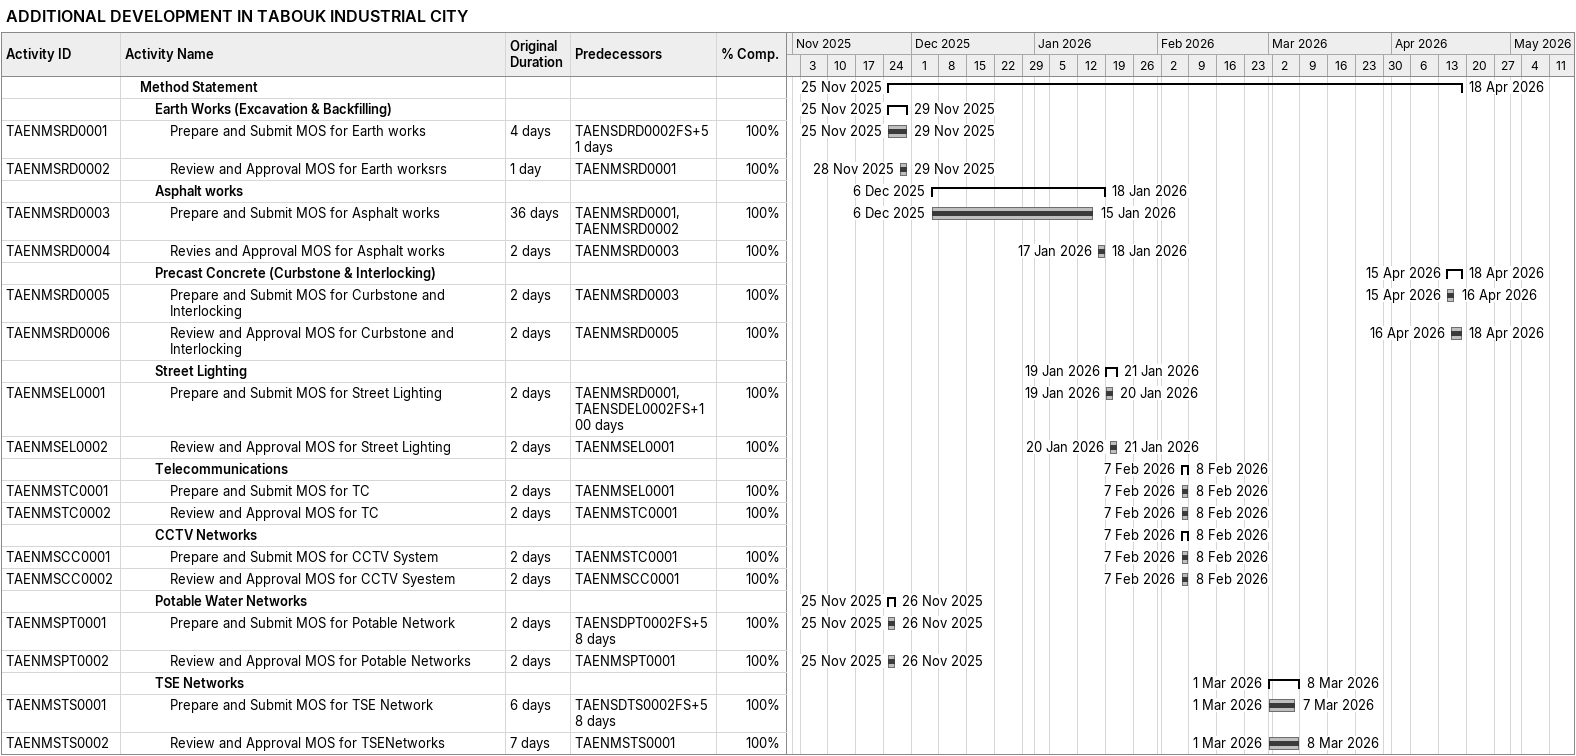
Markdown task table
ADDITIONAL DEVELOPMENT IN TABOUK INDUSTRIAL CITY

| ID | Level | Task | Original duration | Start | Finish | Predecessors | % complete |
|---|---|---|---|---|---|---|---|
|  | 2 | **Method Statement** |  | 2025-11-25 | 2026-04-18 |  |  |
|  | 3 | **Earth Works (Excavation & Backfilling)** |  | 2025-11-25 | 2025-11-29 |  |  |
| TAENMSRD0001 | 4 | Prepare and Submit MOS for Earth works | 4d | 2025-11-25 | 2025-11-29 | TAENSDRD0002FS+51d | 100 |
| TAENMSRD0002 | 4 | Review and Approval MOS for Earth worksrs | 1d | 2025-11-28 | 2025-11-29 | TAENMSRD0001 | 100 |
|  | 3 | **Asphalt works** |  | 2025-12-06 | 2026-01-18 |  |  |
| TAENMSRD0003 | 4 | Prepare and Submit MOS for Asphalt works | 36d | 2025-12-06 | 2026-01-15 | TAENMSRD0001, TAENMSRD0002 | 100 |
| TAENMSRD0004 | 4 | Revies and Approval MOS for Asphalt works | 2d | 2026-01-17 | 2026-01-18 | TAENMSRD0003 | 100 |
|  | 3 | **Precast Concrete (Curbstone & Interlocking)** |  | 2026-04-15 | 2026-04-18 |  |  |
| TAENMSRD0005 | 4 | Prepare and Submit MOS for Curbstone and Interlocking | 2d | 2026-04-15 | 2026-04-16 | TAENMSRD0003 | 100 |
| TAENMSRD0006 | 4 | Review and Approval MOS for Curbstone and Interlocking | 2d | 2026-04-16 | 2026-04-18 | TAENMSRD0005 | 100 |
|  | 3 | **Street Lighting** |  | 2026-01-19 | 2026-01-21 |  |  |
| TAENMSEL0001 | 4 | Prepare and Submit MOS for Street Lighting | 2d | 2026-01-19 | 2026-01-20 | TAENMSRD0001, TAENSDEL0002FS+100d | 100 |
| TAENMSEL0002 | 4 | Review and Approval MOS for Street Lighting | 2d | 2026-01-20 | 2026-01-21 | TAENMSEL0001 | 100 |
|  | 3 | **Telecommunications** |  | 2026-02-07 | 2026-02-08 |  |  |
| TAENMSTC0001 | 4 | Prepare and Submit MOS for TC | 2d | 2026-02-07 | 2026-02-08 | TAENMSEL0001 | 100 |
| TAENMSTC0002 | 4 | Review and Approval MOS for TC | 2d | 2026-02-07 | 2026-02-08 | TAENMSTC0001 | 100 |
|  | 3 | **CCTV Networks** |  | 2026-02-07 | 2026-02-08 |  |  |
| TAENMSCC0001 | 4 | Prepare and Submit MOS for CCTV System | 2d | 2026-02-07 | 2026-02-08 | TAENMSTC0001 | 100 |
| TAENMSCC0002 | 4 | Review and Approval MOS for CCTV Syestem | 2d | 2026-02-07 | 2026-02-08 | TAENMSCC0001 | 100 |
|  | 3 | **Potable Water Networks** |  | 2025-11-25 | 2025-11-26 |  |  |
| TAENMSPT0001 | 4 | Prepare and Submit MOS for Potable Network | 2d | 2025-11-25 | 2025-11-26 | TAENSDPT0002FS+58d | 100 |
| TAENMSPT0002 | 4 | Review and Approval MOS for Potable Networks | 2d | 2025-11-25 | 2025-11-26 | TAENMSPT0001 | 100 |
|  | 3 | **TSE Networks** |  | 2026-03-01 | 2026-03-08 |  |  |
| TAENMSTS0001 | 4 | Prepare and Submit MOS for TSE Network | 6d | 2026-03-01 | 2026-03-07 | TAENSDTS0002FS+58d | 100 |
| TAENMSTS0002 | 4 | Review and Approval MOS for TSENetworks | 7d | 2026-03-01 | 2026-03-08 | TAENMSTS0001 | 100 |
